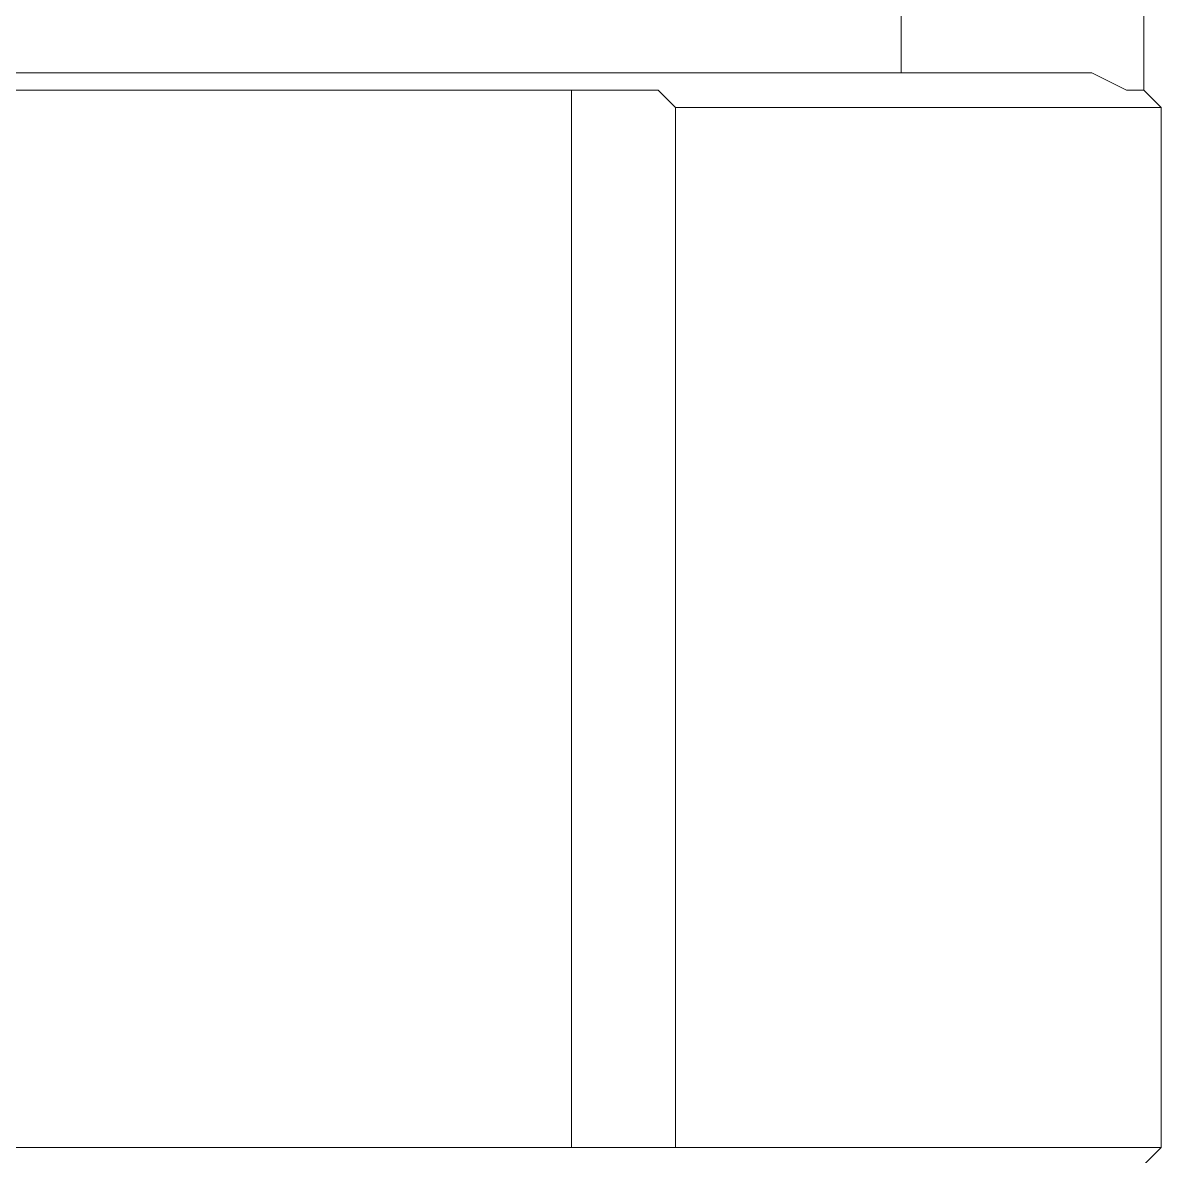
# Model space of a CAD drawing. Header units: centimetres. Extents: x -12.2 to 12.2, y -6.1 to 6.1.
# Drawn here: x -6.0284 to -5.7968, y 0.134 to 0.3646 of the extents above; entities that cross this region are included whole.
import ezdxf

# ---------------------------------------------------------------- set-up
doc = ezdxf.new("R2010")
doc.units = ezdxf.units.CM
doc.header["$MEASUREMENT"] = 0
doc.layers.add('Camada 1', color=7, linetype='Continuous')

msp = doc.modelspace()

# ---------------------------------------------------------------- linework, layer by layer
at = {"layer": 'Camada 1', "lineweight": 9}
for points in [[(-5.80031, 0.48499), (-5.80031, 0.48499), (-5.80031, 0.35094), (-5.80031, 0.35094)], [(-5.8497, 0.35447), (-5.8497, 0.35447), (-5.8497, 0.48147), (-5.8497, 0.48147)], [(-5.8497, 0.35447), (-5.8497, 0.35447), (-6.60112, 0.35447), (-6.60112, 0.35447)], [(-5.89909, 0.35094), (-5.89909, 0.35094), (-6.60112, 0.35094), (-6.60112, 0.35094)], [(-5.91673, 0.35094), (-5.91673, 0.35094), (-5.91673, 0.13574), (-5.91673, 0.13574)], [(-5.89556, 0.34741), (-5.89556, 0.34741), (-5.89909, 0.35094), (-5.89909, 0.35094)], [(-5.79679, 0.34741), (-5.79679, 0.34741), (-5.80031, 0.35094), (-5.80031, 0.35094)], [(-5.79679, 0.34741), (-5.79679, 0.34741), (-5.89556, 0.34741), (-5.89556, 0.34741)], [(-5.89556, 0.34741), (-5.89556, 0.34741), (-5.89556, 0.13574), (-5.89556, 0.13574)], [(-5.79679, 0.34741), (-5.79679, 0.34741), (-5.79679, 0.13574), (-5.79679, 0.13574)], [(-6.60112, 0.13574), (-6.60112, 0.13574), (-5.89909, 0.13574), (-5.89909, 0.13574)], [(-5.89909, 0.13574), (-5.89909, 0.13574), (-5.89556, 0.13574), (-5.89556, 0.13574)], [(-5.89556, 0.13574), (-5.89556, 0.13574), (-5.79679, 0.13574), (-5.79679, 0.13574)], [(-5.80031, 0.13222), (-5.80031, 0.13222), (-5.79679, 0.13574), (-5.79679, 0.13574)]]:
    msp.add_open_spline(points, degree=3, dxfattribs=at)
msp.add_open_spline([(-5.80031, 0.35094), (-5.80031, 0.35094), (-5.80384, 0.35094), (-5.80384, 0.35094), (-5.80384, 0.35094), (-5.8109, 0.35447), (-5.8109, 0.35447), (-5.8109, 0.35447), (-5.81442, 0.35447), (-5.81442, 0.35447), (-5.81442, 0.35447), (-5.82501, 0.35447), (-5.82501, 0.35447), (-5.82501, 0.35447), (-5.83206, 0.35447), (-5.83206, 0.35447), (-5.83206, 0.35447), (-5.84265, 0.35447), (-5.84265, 0.35447), (-5.84265, 0.35447), (-5.8497, 0.35447), (-5.8497, 0.35447)], degree=3, knots=[0, 0, 0, 0, 0.142857, 0.142857, 0.142857, 0.285714, 0.285714, 0.285714, 0.428571, 0.428571, 0.428571, 0.571429, 0.571429, 0.571429, 0.714286, 0.714286, 0.714286, 0.857143, 0.857143, 0.857143, 1, 1, 1, 1], dxfattribs=at)

doc.saveas('drawing.dxf')
